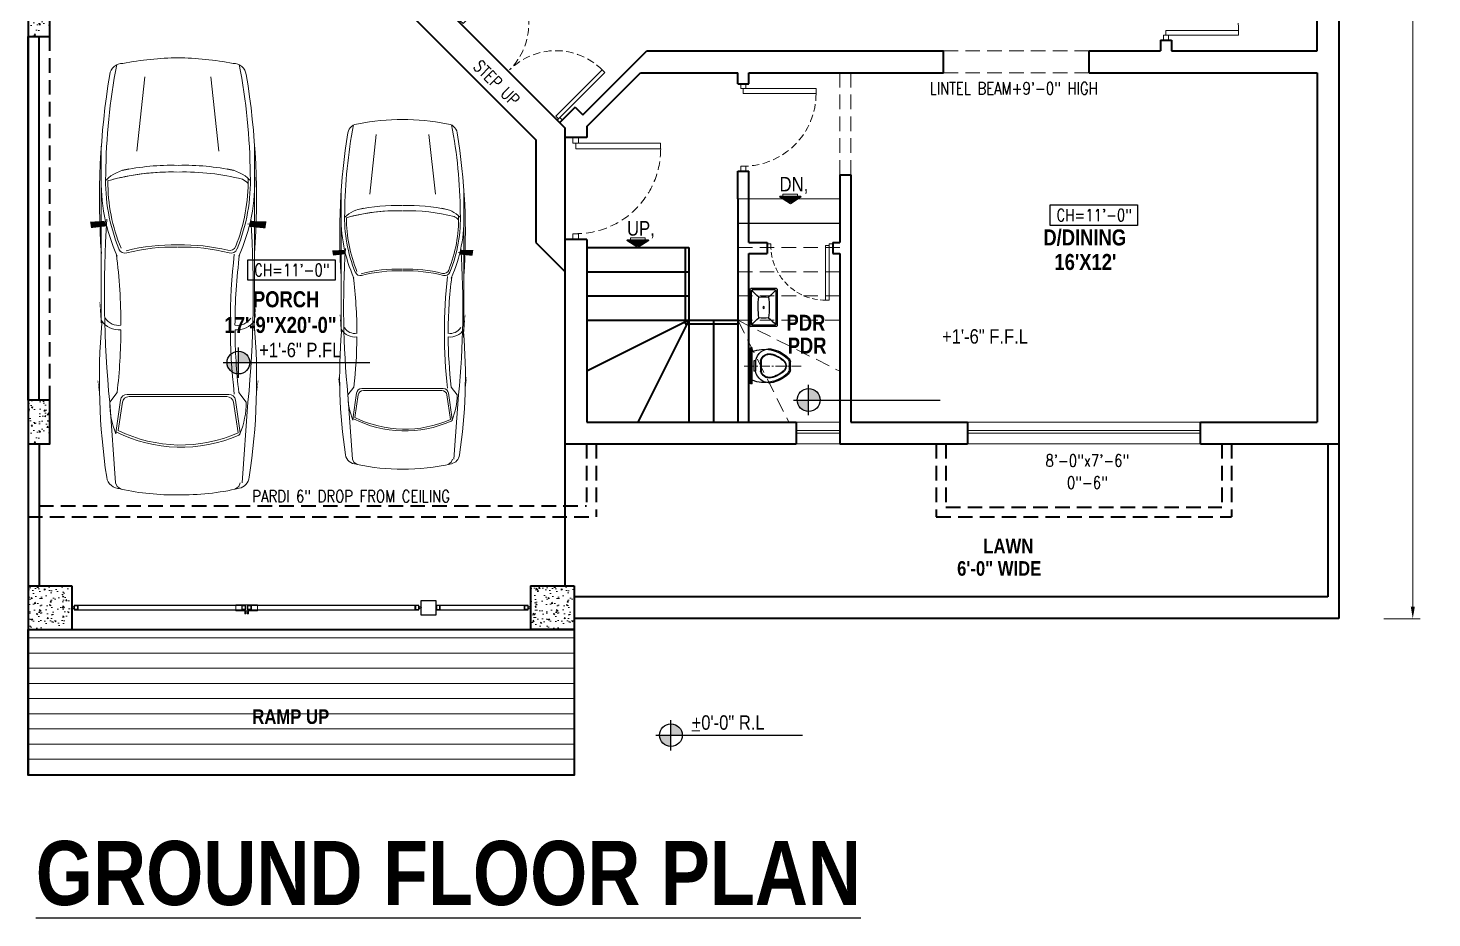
# Model space of a CAD drawing. Header units: inches. Extents: x 8942 to 9521, y 556 to 1312.
# Drawn here: x 8942 to 9521, y 556 to 923 of the extents above; entities that cross this region are included whole.
import ezdxf
from ezdxf.enums import TextEntityAlignment as Align

# ---------------------------------------------------------------- set-up
doc = ezdxf.new("R2010")
doc.units = ezdxf.units.IN
doc.header["$LTSCALE"] = 12
doc.header["$MEASUREMENT"] = 0
doc.header["$PDMODE"] = 35
for name, pattern in [('CENTER', [2, 1.25, -0.25, 0.25, -0.25]), ('DASHED', [0.75, 0.5, -0.25]), ('DASHED2', [0.375, 0.25, -0.125])]:
    doc.linetypes.add(name, pattern=pattern)
for name, color, linetype in [('B_WALL', 115, 'Continuous'), ('Bath - Kit.Fixture', 11, 'Continuous'), ('FIX', 11, 'Continuous'), ('General Text', 20, 'Continuous'), ('METAL_-_FRAME_-_RAILING', 241, 'Continuous'), ('THICK', 7, 'Continuous')]:
    doc.layers.add(name, color=color, linetype=linetype)
for name, color, linetype, lineweight in [('baath & kitchen fix', 11, 'Continuous', 5), ('Bath - Kitchen Fixture', 11, 'Continuous', 15), ('Bath- Kitchen Fixture', 11, 'Continuous', 13), ('CENTER LINE', 4, 'CENTER', 5), ('Column', 240, 'Continuous', 35), ('DOOR', 5, 'Continuous', 9), ('DOOR 1', 33, 'Continuous', 13), ('DOTED', 8, 'DASHED', 5), ('H', 8, 'Continuous', 9), ('HA', 8, 'Continuous', 5), ('Hatch', 8, 'Continuous', 5), ('STAIR', 1, 'Continuous', 18), ('Tex', 20, 'Continuous', 5), ('TEXT', 7, 'Continuous', 13), ('WALL', 6, 'Continuous', 35), ('windows1', 5, 'Continuous', 5), ('wood', 33, 'Continuous', 20)]:
    doc.layers.add(name, color=color, linetype=linetype, lineweight=lineweight)
doc.styles.add('ASAD TEXT', font='techb___.ttf', dxfattribs={"width": 0.65, "height": 7})
doc.styles.add('DIM-1', font='trebuc.ttf')
doc.styles.add('ROMANS', font='romans', dxfattribs={"width": 0.8})
doc.styles.add('TECHNIC', font='technic_.ttf')
doc.dimstyles.new('Proposal', dxfattribs={"dimtxt": 6, "dimasz": 5, "dimexe": 3, "dimexo": 2, "dimgap": 2, "dimtad": 0, "dimdec": 4, "dimdsep": 46, "dimlunit": 4, "dimtxsty": 'DIM-1', "dimcen": 3, "dimdle": 3, "dimclrd": 256, "dimclre": 256, "dimclrt": 256, "dimadec": 0, "dimazin": 0, "dimtfac": 0.75, "dimtdec": 4, "dimtofl": 0, "dimtmove": 2, "dimatfit": 3, "dimfxl": 1, "dimtolj": 1, "dimtzin": 0, "dimlwd": -1, "dimlwe": -1, "dimarcsym": 0})

# ---------------------------------------------------------------- blocks, each defined once
blk = doc.blocks.new('CAR-P')
at = {"layer": 'Column', "lineweight": 20}
for p, q in [((-77.48, 34.37), (-156.98, 34.37)), ((-77.27, 34.17), (-79.33, 34.36)), ((-46.13, 27.25), (-41.75, 30.59)), ((-42.7, 25.74), (-28.01, 27.87)), ((-41.75, 31.35), (-5.5, 28.68)), ((-41.7, 24.87), (-27.87, 26.88)), ((-5.5, 27.92), (-3.84, 27.19)), ((-3.84, 27.19), (-2.53, 25.44)), ((-45.26, 22.77), (-45.26, -23.04)), ((-44.26, 21.9), (-44.26, -22.17)), ((-154.75, 18.32), (-188.3, 14.72)), ((-154.75, -18.59), (-188.3, -14.99)), ((-41.7, -25.14), (-29.01, -26.98)), ((-46.13, -27.52), (-41.75, -30.86)), ((-42.7, -26.01), (-28.01, -28.14)), ((-41.75, -30.86), (-5.5, -28.19)), ((-27.97, -27.13), (-27.87, -27.15)), ((-5.5, -28.19), (-3.84, -27.46)), ((-3.84, -27.46), (-2.53, -25.71)), ((-77.48, -34.63), (-156.98, -34.63)), ((-77.27, -34.43), (-79.33, -34.63))]:
    blk.add_line(p, q, dxfattribs=at)
at = {"layer": 'Column', "lineweight": 20, "const_width": 0.25}
for points in [[(-123.05, 33.27), (-123.05, 39.53), (-120.12, 39.08), (-120.85, 31.93), (-123.42, 32.82), (-120.49, 38.64), (-122.69, 38.19), (-123.05, 37.3), (-122.69, 37.3), (-122.32, 36.4), (-122.32, 36.4), (-122.32, 37.3), (-121.95, 35.51), (-121.95, 31.04)], [(-86.8, 35.06), (-79.84, 34.61)], [(-51.64, 35.95), (-44.31, 35.06)], [(-86.8, -35.33), (-79.84, -34.88)], [(-51.64, -36.22), (-44.31, -35.33)]]:
    blk.add_lwpolyline(points, dxfattribs=at)
at = {"layer": 'Column', "lineweight": 20}
for centre, radius, start, end in [((-141.83, -243.94), 276.32, 90.50549, 100.82726), ((-132.92, -311.04), 346.24, 85.97804, 99.36229), ((-128.91, 19.54), 18.03, 135.11854, 172.34064), ((-141.16, -47.72), 82.15, 65.77071, 92.2222), ((-141.16, -47.72), 80.15, 67.67555, 92.2222), ((-91.2, -474.9), 508.66, 84.42072, 93.71379), ((-83.43, 26.57), 7.14, 351.56002, 57.25959), ((-83.43, 26.57), 9.14, 353.44464, 57.25959), ((-52.08, -263.51), 298.74, 81.49975, 94.83735), ((-77.27, -592.15), 626.31, 89.69504, 90), ((-8.81, 26.01), 6, 12.96069, 81.49975), ((-188.26, 24.67), 6, 99.36229, 180), ((-40.43, 2.79), 104.97, 165.60608, 181.47046), ((-141.16, -47.72), 79.15, 68.32812, 90.95021), ((-133.42, 24.54), 9.7, 135.48047, 153.39352), ((-113.04, 23.04), 3, 346.05233, 68.32812), ((-111.85, 23.64), 3, 345.46706, 67.67555), ((-75.94, 283.13), 257.61, 262.79156, 269.90651), ((-75.94, 283.13), 257.61, 270.35524, 276.64409), ((-42.26, 22.77), 3, 98.25742, 180), ((-41.75, -6.72), 37.3, 67.60042, 90), ((-86.11, 1.17), 63.66, 333.75359, 23.81627), ((-86.11, 1.17), 64.66, 333.10852, 23.81627), ((-27.87, 26.88), 1, 23.81627, 98.25742), ((-116.69, 1.19), 116.7, 359.286, 12.96069), ((-56.02, -2.01), 140.79, 169.076, 179.28896), ((-40.43, 2.79), 107.97, 168.11277, 181.47046), ((-29.61, 2.32), 82.96, 166.05233, 181.60926), ((-29.61, 2.32), 81.96, 165.46706, 181.60926), ((-76.91, 299.27), 275.86, 263.44407, 276.55593), ((-41.26, 21.9), 3, 98.25742, 180), ((-116.69, -1.45), 116.7, 347.99034, 0.714), ((-56.02, 1.74), 140.79, 180.71104, 190.924), ((-40.43, -3.06), 107.97, 178.52954, 191.88723), ((-40.43, -3.06), 104.97, 178.52954, 194.39392), ((-40.43, -3.06), 104.97, 178.52954, 195.89753), ((-29.61, -2.59), 82.96, 178.39074, 194.53294), ((-29.61, -2.59), 81.96, 178.39074, 194.53294), ((-188.26, -24.94), 6, 180, 260.63771), ((-128.91, -19.8), 18.03, 187.65936, 224.88146), ((-111.85, -23.91), 3, 292.32445, 14.53294), ((-42.26, -23.04), 3, 180, 261.74258), ((-41.26, -22.17), 3, 180, 261.74258), ((-141.83, 243.68), 276.32, 259.17274, 269.49451), ((-132.92, 310.77), 346.24, 260.63771, 274.02196), ((-141.16, 47.45), 82.15, 267.7778, 294.22929), ((-141.16, 47.45), 80.15, 267.7778, 292.32445), ((-141.16, 47.45), 79.15, 269.81457, 292.32445), ((-91.2, 475.39), 508.66, 266.28621, 275.57928), ((-75.94, -283.4), 257.61, 90.09349, 97.20844), ((-83.43, -26.83), 7.14, 302.74041, 8.43998), ((-83.43, -26.83), 9.14, 302.74041, 6.55536), ((-75.94, -283.4), 257.61, 83.35591, 89.64476), ((-41.75, 6.45), 37.3, 270, 292.39958), ((-27.87, -27.15), 1, 261.74258, 275.36652), ((-8.81, -26.28), 6, 278.50025, 1.78504), ((-52.08, 263.24), 298.74, 265.16265, 278.50025)]:
    blk.add_arc(centre, radius, start, end, dxfattribs=at)
for points in [[(-122.98, 39.41), (-120.14, 38.98), (-123.33, 32.93), (-120.94, 32.03)], [(-122.98, -39.68), (-120.14, -39.25), (-123.33, -33.2), (-120.94, -32.3)]]:
    blk.add_solid(points, dxfattribs=at)
blk = doc.blocks.new('A$C60765873')
at = {"layer": 'DOOR'}
for p, q in [((5.8, 18.3), (0, 9.1)), ((6.5, 17.8), (1, 9.1)), ((5.8, 18.3), (6.5, 17.8)), ((6.5, 0.4), (6.5, 17.8)), ((6.5, 15.3), (8.2, 15.3)), ((8.2, 15.3), (8.2, 3)), ((5.8, 0), (0, 9.1)), ((6.5, 0.4), (1, 9.1)), ((5.8, 0), (6.5, 0.4)), ((6.9, 3), (6.5, 3)), ((7.3, 3), (6.9, 3)), ((7.7, 3), (7.3, 3)), ((8.2, 3), (7.7, 3))]:
    blk.add_line(p, q, dxfattribs=at)
blk = doc.blocks.new('A$C19C6076D')
at = {"layer": 'DOOR'}
h = blk.add_hatch(dxfattribs=at)
h.set_pattern_fill('ANSI31', color=8, scale=6, angle=135, style=0)
h.set_pattern_definition([(180, (3456.5454, -5602.04896), (-1e-16, -0.75), [])])
h.paths.add_polyline_path([(-1.2, 0), (-7.8, 10.4), (-7.8, -10.4)])
at = {"layer": 'THICK', "color": 20, "linetype": 'Continuous', "lineweight": -3, "ltscale": 2, "xscale": 1.200000000004365, "yscale": 1.200000000004365, "zscale": 1.200000000004365, "rotation": 180}
blk.add_blockref('A$C60765873', (0, 11), dxfattribs=at)
blk = doc.blocks.new('1236ytfrde')
at = {"layer": 'Hatch', "color": 251, "linetype": 'DASHED2', "extrusion": (0, 0, -1)}
blk.add_ellipse((58224.46, 18918.05), major_axis=(-18.63, 18.63), ratio=1, start_param=0.785398, end_param=2.356194, dxfattribs=at)
at = {"layer": 'Hatch', "color": 251, "linetype": 'DASHED2'}
blk.add_ellipse((58277.14, 18918.05), major_axis=(18.63, 18.63), ratio=1, start_param=0.785398, end_param=2.356194, dxfattribs=at)
at = {"layer": 'wood'}
for p, q in [((58224.46, 18944.4), (58222.99, 18944.4)), ((58222.99, 18918.05), (58222.99, 18944.4)), ((58224.46, 18918.05), (58224.46, 18944.4)), ((58277.14, 18944.4), (58278.6, 18944.4)), ((58277.14, 18918.05), (58277.14, 18944.4)), ((58278.6, 18918.05), (58278.6, 18944.4)), ((58222.99, 18918.79), (58221.53, 18918.79)), ((58221.53, 18918.79), (58221.53, 18917.32)), ((58222.99, 18917.32), (58222.99, 18918.79)), ((58278.6, 18918.79), (58280.07, 18918.79)), ((58278.6, 18917.32), (58278.6, 18918.79)), ((58280.07, 18918.79), (58280.07, 18917.32)), ((58221.53, 18917.32), (58222.99, 18917.32)), ((58224.46, 18918.05), (58222.99, 18918.05)), ((58277.14, 18918.05), (58278.6, 18918.05)), ((58280.07, 18917.32), (58278.6, 18917.32))]:
    blk.add_line(p, q, dxfattribs=at)
blk = doc.blocks.new('D3-0')
at = {"layer": 'DOOR', "color": 8, "linetype": 'DASHED2'}
blk.add_arc((-4.08, 1.04), 29.92, 89.8379, 180.0704, dxfattribs=at)
at = {"layer": 'DOOR 1'}
for p, q in [((-4, 1), (-4, 30.95)), ((-4, 30.95), (-2, 30.95)), ((-2, 1), (-2, 30.95)), ((-36, 2), (-34, 2)), ((-36, 0), (-36, 2)), ((-34, 0), (-36, 0)), ((-34, 2), (-34, 0)), ((-4, 1), (-2, 1)), ((-2, 2), (0, 2)), ((-2, 0), (-2, 2)), ((0, 0), (-2, 0)), ((0, 2), (0, 0))]:
    blk.add_line(p, q, dxfattribs=at)
blk = doc.blocks.new('wash basin 1')
at = {"layer": 'FIX'}
for p, q in [((875.26, 558.54), (875.26, 572.74)), ((895.95, 573.14), (875.57, 573.14)), ((876.01, 559.29), (876.01, 571.99)), ((895.2, 572.39), (876.32, 572.39)), ((895.51, 559.29), (895.51, 571.99)), ((896.26, 558.54), (896.26, 572.74)), ((875.57, 558.14), (895.95, 558.14)), ((876.32, 558.89), (895.2, 558.89))]:
    blk.add_line(p, q, dxfattribs=at)
blk.add_circle((885.76, 565.64), 0.5, dxfattribs=at)
for centre, radius, start, end in [((875.68, 572.73), 0.425, 105.41539, 181.69068), ((876.43, 571.98), 0.425, 105.41539, 181.69068), ((857.2, 549.58), 29.56, 39.50992, 50.16902), ((897.56, 565.64), 17.76, 171.09438, 188.90562), ((885.54, 516.23), 52.45, 83.46122, 96.05376), ((914.32, 549.58), 29.56, 129.83098, 140.60052), ((874.07, 565.63), 17.65, 351.06623, 8.83095), ((895.08, 571.98), 0.425, 358.30932, 74.58461), ((895.83, 572.73), 0.425, 358.30932, 74.58461), ((857.2, 581.7), 29.56, 309.83098, 320.49008), ((885.76, 619.26), 56.66, 264.17556, 275.82444), ((914.32, 581.7), 29.56, 219.50992, 230.16902), ((875.68, 558.55), 0.425, 178.30932, 254.58461), ((876.43, 559.3), 0.425, 178.30932, 254.58461), ((895.08, 559.3), 0.425, 285.41539, 1.69068), ((895.83, 558.55), 0.425, 285.41539, 1.69068)]:
    blk.add_arc(centre, radius, start, end, dxfattribs=at)
blk = doc.blocks.new('33323')
at = {"layer": 'Bath - Kit.Fixture', "ltscale": 50}
for p, q in [((56966.1, -4697.46), (56966.1, -4713.96)), ((56966.85, -4697.46), (56966.1, -4697.46)), ((56966.35, -4697.46), (56966.35, -4713.96)), ((56966.85, -4697.46), (56966.85, -4713.96)), ((56968.42, -4703.37), (56967.67, -4703.37)), ((56967.67, -4708.11), (56967.67, -4703.37)), ((56968.42, -4708.11), (56968.42, -4703.37)), ((56970.67, -4708.19), (56970.67, -4703.28)), ((56970.92, -4708.15), (56970.92, -4703.31)), ((56968.42, -4708.11), (56967.67, -4708.11)), ((56983.45, -4709.32), (56983.22, -4709.58)), ((56983.91, -4703.98), (56983.92, -4707.47)), ((56984.41, -4703.89), (56984.42, -4707.55)), ((56966.85, -4713.96), (56966.1, -4713.96))]:
    blk.add_line(p, q, dxfattribs=at)
for centre, radius, start, end in [((56972.43, -4713.37), 15.27, 46.39383, 111.45197), ((56974.79, -4704.39), 6.45, 84.52873, 170.88501), ((56974.83, -4704.49), 4.34, 81.7195, 163.69936), ((56974.83, -4704.49), 4.09, 81.86048, 163.20469), ((56972.97, -4712.61), 14.84, 45.69766, 80.57139), ((56972.43, -4713.37), 13.27, 46.86737, 77.02135), ((56972.43, -4713.37), 13.52, 46.79234, 77.06567), ((56978.95, -4705.73), 3.26, 321.34536, 38.65464), ((56978.95, -4705.73), 3.51, 321.34536, 38.95149), ((56979.04, -4705.68), 5.16, 19.2895, 40.62317), ((56979.04, -4705.68), 5.66, 18.41375, 40.7147), ((56972.41, -4698.1), 15.27, 248.61986, 313.73979), ((56974.8, -4707.06), 6.46, 189.32888, 275.5692), ((56974.83, -4706.97), 4.34, 196.30064, 278.2805), ((56974.83, -4706.97), 4.09, 196.79531, 278.13952), ((56972.43, -4698.09), 13.27, 282.97865, 313.13263), ((56972.95, -4698.86), 14.85, 279.60125, 313.77002), ((56972.43, -4698.09), 13.52, 282.93433, 313.20486), ((56979.04, -4705.77), 5.16, 319.51045, 340.84411), ((56979.04, -4705.77), 5.66, 321.17773, 341.71987)]:
    blk.add_arc(centre, radius, start, end, dxfattribs=at)
at = {"layer": 'CENTER LINE', "ltscale": 0.3}
blk.add_line((56963.17, -4705.68), (56989.62, -4705.68), dxfattribs=at)
blk = doc.blocks.new('A$C1B152E25')
at = {"layer": 'H', "lineweight": -3}
h = blk.add_hatch(color=256, dxfattribs=at)
edge = h.paths.add_edge_path()
edge.add_arc((4.8, 4.8), 1.8, 0, 90)
edge.add_line((4.8, 6.6), (4.8, 4.8))
edge.add_line((4.8, 4.8), (6.6, 4.8))
edge = h.paths.add_edge_path()
edge.add_arc((4.8, 4.8), 1.8, 180, 270)
edge.add_line((4.8, 3), (4.8, 4.8))
edge.add_line((4.8, 4.8), (3, 4.8))
for p, q in [((4.8, 2.4), (4.8, 7.2)), ((2.4, 4.8), (25.59, 4.8))]:
    blk.add_line(p, q, dxfattribs=at)
blk.add_circle((4.8, 4.8), 1.8, dxfattribs=at)
blk = doc.blocks.new('*D30')
at = {"layer": 'DEFPOINTS', "color": 0, "transparency": 16777216}
for p in [(9482.18, 1279.51), (9482.18, 679.51), (9512.63, 679.51)]:
    blk.add_point(p, dxfattribs=at)
at = {"layer": 'Hatch', "color": 0, "transparency": 16777216}
for p, q in [((9500.63, 1279.51), (9515.63, 1279.51)), ((9512.63, 1274.51), (9512.63, 990.7)), ((9512.63, 684.51), (9512.63, 968.33)), ((9500.63, 679.51), (9515.63, 679.51))]:
    blk.add_line(p, q, dxfattribs=at)
for points in [[(9511.8, 1274.51), (9513.47, 1274.51), (9512.63, 1279.51)], [(9511.8, 684.51), (9513.47, 684.51), (9512.63, 679.51)]]:
    blk.add_solid(points, dxfattribs=at)
at = {"layer": 'Hatch', "color": 0, "transparency": 16777216, "insert": (9512.63, 979.51), "char_height": 12, "attachment_point": 5, "rotation": 90, "style": 'DIM-1'}
blk.add_mtext("\\A1;50'", dxfattribs=at)

msp = doc.modelspace()

# ---------------------------------------------------------------- hatches: boundary and pattern name
at = {"layer": 'baath & kitchen fix'}
h = msp.add_hatch(dxfattribs=at)
h.set_pattern_fill('ANSI31', color=256, scale=50, angle=135, style=0)
h.set_pattern_definition([(180, (-43992.239, 45534.0527), (-1e-15, -6.25), [])])
h.paths.add_polyline_path([(9167.1827, 675.01318), (8942.1827, 675.01318), (8942.1827, 615.01318), (9167.1827, 615.01318)])
at = {"layer": 'HA', "linetype": 'Continuous'}
h = msp.add_hatch(dxfattribs=at)
h.set_pattern_fill('AR-CONC', color=256, scale=0.9, style=0)
h.set_pattern_definition([(50, (8951.1836, 919.513), (6.4553, -0.5648), [0.675, -7.425]), (355, (8951.1836, 919.513), (-1.2488, 6.7697), [0.54, -5.94]), (100.45, (8951.7215, 919.466), (5.2066, 6.205), [0.5737, -6.3103]), (46.184, (8951.1836, 921.313), (9.605, -1.4897), [1.0125, -11.1375]), (96.636, (8951.984, 921.189), (8.412, 8.767), [0.8605, -9.4654]), (351.184, (8951.184, 921.313), (8.412, 8.767), [0.81, -8.91]), (21, (8952.0836, 920.863), (5.3722, -3.6236), [0.675, -7.425]), (326, (8952.0836, 920.863), (2.1898, 6.5264), [0.54, -5.94]), (71.45, (8952.531, 920.561), (7.562, 2.9028), [0.5737, -6.3103]), (37.5, (8951.1836, 919.5132), (0.10944, 2.99604), [0, -5.868, 0, -6.03, 0, -5.9625]), (7.5, (8951.1836, 919.5132), (2.36763, 3.5497), [0, -3.438, 0, -5.733, 0, -2.2725]), (327.5, (8949.1766, 919.5132), (4.8044, -0.203), [0, -2.25, 0, -7.02, 0, -9.315]), (317.5, (8948.2766, 919.513), (5.2487, 0.9009), [0, -2.925, 0, -4.662, 0, -6.615])])
h.paths.add_polyline_path([(8942.1827, 919.51318), (8951.1827, 919.51318), (8951.1827, 937.51318), (8942.1827, 937.51318)])
h = msp.add_hatch(dxfattribs=at)
h.set_pattern_fill('AR-CONC', color=256, scale=0.9, style=0)
h.set_pattern_definition([(50, (8951.1836, 751.513), (6.4553, -0.5648), [0.675, -7.425]), (355, (8951.1836, 751.513), (-1.2488, 6.7697), [0.54, -5.94]), (100.45, (8951.7215, 751.466), (5.2066, 6.205), [0.5737, -6.3103]), (46.184, (8951.1836, 753.313), (9.605, -1.4897), [1.0125, -11.1375]), (96.636, (8951.984, 753.189), (8.412, 8.767), [0.8605, -9.4654]), (351.184, (8951.184, 753.313), (8.412, 8.767), [0.81, -8.91]), (21, (8952.0836, 752.863), (5.3722, -3.6236), [0.675, -7.425]), (326, (8952.0836, 752.863), (2.1898, 6.5264), [0.54, -5.94]), (71.45, (8952.531, 752.561), (7.562, 2.9028), [0.5737, -6.3103]), (37.5, (8951.1836, 751.5132), (0.10944, 2.99604), [0, -5.868, 0, -6.03, 0, -5.9625]), (7.5, (8951.1836, 751.5132), (2.36763, 3.5497), [0, -3.438, 0, -5.733, 0, -2.2725]), (327.5, (8949.1766, 751.5132), (4.8044, -0.203), [0, -2.25, 0, -7.02, 0, -9.315]), (317.5, (8948.2766, 751.513), (5.2487, 0.9009), [0, -2.925, 0, -4.662, 0, -6.615])])
h.paths.add_polyline_path([(8951.1827, 769.51318), (8942.1827, 769.51318), (8942.1827, 751.51318), (8951.1827, 751.51318)])
h = msp.add_hatch(dxfattribs=at)
h.set_pattern_fill('AR-CONC', color=256, scale=0.9, style=0)
h.set_pattern_definition([(130, (8975.1836, 675.013), (-6.45534, -0.5648), [0.675, -7.425]), (185, (8975.1836, 675.013), (1.2488, 6.7697), [0.54, -5.94]), (79.549, (8974.6456, 674.966), (-5.2066, 6.205), [0.5737, -6.3103]), (133.816, (8975.1836, 676.813), (-9.6052, -1.4897), [1.0125, -11.1375]), (83.364, (8974.383, 676.689), (-8.412, 8.767), [0.8605, -9.4654]), (188.816, (8975.184, 676.813), (-8.412, 8.767), [0.81, -8.91]), (159, (8974.2836, 676.363), (-5.3722, -3.6236), [0.675, -7.425]), (214, (8974.2836, 676.363), (-2.1898, 6.5264), [0.54, -5.94]), (108.549, (8973.836, 676.061), (-7.562, 2.9028), [0.5737, -6.3103]), (142.5, (8975.1836, 675.0132), (-0.10944, 2.99604), [0, -5.868, 0, -6.03, 0, -5.9625]), (172.5, (8975.1836, 675.0132), (-2.36763, 3.5497), [0, -3.438, 0, -5.733, 0, -2.2725]), (212.5, (8977.1906, 675.0132), (-4.8044, -0.203), [0, -2.25, 0, -7.02, 0, -9.315]), (222.5, (8978.0906, 675.013), (-5.24868, 0.90094), [0, -2.925, 0, -4.662, 0, -6.615])])
h.paths.add_polyline_path([(8960.1827, 683.95745, -0.055898659), (8960.1827, 684.0689), (8960.1827, 693.01318), (8942.1827, 693.01318), (8942.1827, 675.01318), (8960.1827, 675.01318)])
h = msp.add_hatch(dxfattribs=at)
h.set_pattern_fill('AR-CONC', color=256, scale=0.9, style=0)
h.set_pattern_definition([(130, (9188.1773, 675.013), (-6.45534, -0.5648), [0.675, -7.425]), (185, (9188.1773, 675.013), (1.2488, 6.7697), [0.54, -5.94]), (79.549, (9187.6394, 674.966), (-5.2066, 6.205), [0.5737, -6.3103]), (133.816, (9188.177, 676.813), (-9.6052, -1.4897), [1.0125, -11.1375]), (83.364, (9187.377, 676.689), (-8.412, 8.767), [0.8605, -9.4654]), (188.816, (9188.177, 676.813), (-8.412, 8.767), [0.81, -8.91]), (159, (9187.2773, 676.363), (-5.37216, -3.6236), [0.675, -7.425]), (214, (9187.2773, 676.363), (-2.1898, 6.5264), [0.54, -5.94]), (108.549, (9186.8297, 676.061), (-7.562, 2.9028), [0.5737, -6.3103]), (142.5, (9188.1773, 675.0132), (-0.10944, 2.99604), [0, -5.868, 0, -6.03, 0, -5.9625]), (172.5, (9188.1773, 675.0132), (-2.36763, 3.5497), [0, -3.438, 0, -5.733, 0, -2.2725]), (212.5, (9190.1843, 675.0132), (-4.8044, -0.203), [0, -2.25, 0, -7.02, 0, -9.315]), (222.5, (9191.0843, 675.013), (-5.24868, 0.90094), [0, -2.925, 0, -4.662, 0, -6.615])])
h.paths.add_polyline_path([(9167.1827, 693.01318), (9149.1827, 693.01318), (9149.1827, 675.01318), (9167.1827, 675.01318)])

# ---------------------------------------------------------------- linework, layer by layer
at = {"layer": 'B_WALL'}
msp.add_line((9149.1827, 675.01318), (8960.1827, 675.01318), dxfattribs=at)
at = {"layer": 'Column'}
for p, q in [((8942.1827, 693.01318), (8960.1827, 693.01318)), ((8942.1827, 693.01318), (8942.1827, 675.01318)), ((8960.1827, 693.01318), (8960.1827, 675.01318)), ((9149.1827, 693.01318), (9149.1827, 675.01318)), ((9149.1827, 693.01318), (9167.1827, 693.01318)), ((9167.1827, 693.01318), (9167.1827, 675.01318)), ((8942.1827, 675.01318), (8960.1827, 675.01318)), ((9167.1827, 675.01318), (9149.1827, 675.01318))]:
    msp.add_line(p, q, dxfattribs=at)
for points in [[(8942.1827, 919.51318), (8951.1827, 919.51318), (8951.1827, 937.51318), (8942.1827, 937.51318)], [(8951.1827, 769.51318), (8942.1827, 769.51318), (8942.1827, 751.51318), (8951.1827, 751.51318)]]:
    msp.add_lwpolyline(points, close=True, dxfattribs=at)
at = {"layer": 'DOTED'}
for p, q in [((8942.1827, 769.51318), (8942.1827, 919.51318)), ((9379.33298, 913.51318), (9319.33298, 913.51318)), ((9276.58298, 862.51318), (9276.58298, 904.51318)), ((9281.08298, 862.51318), (9281.08298, 904.51318)), ((9379.33298, 904.51318), (9319.33298, 904.51318)), ((9234.58298, 832.51318), (9276.58298, 832.51318)), ((9234.58298, 822.51318), (9276.58298, 822.51318)), ((9234.58298, 812.51318), (9276.58298, 812.51318)), ((9234.58298, 802.51318), (9276.58298, 802.51318)), ((9234.58298, 802.51318), (9276.58298, 781.51318)), ((9234.58298, 802.51318), (9255.58298, 760.51318)), ((8942.1827, 721.51318), (8942.1827, 751.51318)), ((8946.6827, 726.01318), (8946.6827, 751.51318))]:
    msp.add_line(p, q, dxfattribs=at)
at = {"layer": 'DOTED', "linetype": 'Continuous'}
for p, q in [((9234.58298, 852.51318), (9276.58298, 852.51318)), ((9234.58298, 842.51318), (9276.58298, 842.51318)), ((9234.58298, 842.46179), (9276.58298, 842.46179))]:
    msp.add_line(p, q, dxfattribs=at)
at = {"layer": 'General Text', "lineweight": -3}
for points in [[(9363.24371, 850.05267), (9399.24371, 850.05267), (9399.24371, 841.60241), (9363.24371, 841.60241)], [(9032.7, 827.4237), (9068.7, 827.4237), (9068.7, 818.97344), (9032.7, 818.97344)]]:
    msp.add_lwpolyline(points, close=True, dxfattribs=at)
at = {"layer": 'Hatch'}
for p, q in [((9027.71353, 682.72512), (9027.71353, 685.22512)), ((9036.65815, 685.22512), (9027.71353, 685.22512)), ((9036.65815, 682.72512), (9027.71353, 682.72512)), ((9031.43584, 682.72512), (9031.43584, 681.47512)), ((9031.93584, 682.72512), (9031.93584, 681.47512)), ((9032.43584, 682.72512), (9032.43584, 681.47512)), ((9032.93584, 682.72512), (9032.93584, 681.47512)), ((9036.65815, 682.72512), (9036.65815, 685.22512)), ((9031.93584, 682.22512), (9031.43584, 682.22512)), ((9031.93584, 682.05929), (9031.43584, 682.05929)), ((9031.93584, 681.91485), (9031.43584, 681.91485)), ((9031.93584, 681.79443), (9031.43584, 681.79443)), ((9031.93584, 681.70544), (9031.43584, 681.70544)), ((9031.93584, 681.64214), (9031.43584, 681.64214)), ((9031.93584, 681.59882), (9031.43584, 681.59882)), ((9031.93584, 681.56078), (9031.43584, 681.56078)), ((9031.93584, 681.52802), (9031.43584, 681.52802)), ((9031.93584, 681.49525), (9031.43584, 681.49525)), ((9031.43584, 681.47512), (9031.93584, 681.47512)), ((9032.43584, 682.22512), (9032.93584, 682.22512)), ((9032.43584, 682.05929), (9032.93584, 682.05929)), ((9032.43584, 681.91485), (9032.93584, 681.91485)), ((9032.43584, 681.79443), (9032.93584, 681.79443)), ((9032.43584, 681.70544), (9032.93584, 681.70544)), ((9032.43584, 681.64214), (9032.93584, 681.64214)), ((9032.43584, 681.59882), (9032.93584, 681.59882)), ((9032.43584, 681.56078), (9032.93584, 681.56078)), ((9032.43584, 681.52802), (9032.93584, 681.52802)), ((9032.43584, 681.49525), (9032.93584, 681.49525)), ((9032.93584, 681.47512), (9032.43584, 681.47512))]:
    msp.add_line(p, q, dxfattribs=at)
at = {"layer": 'METAL_-_FRAME_-_RAILING'}
for p, q in [((9031.76387, 684.94217), (8961.17958, 684.94217)), ((8961.17958, 684.94217), (8961.17958, 683.19217)), ((8961.17958, 683.19217), (9031.76387, 683.19217)), ((8961.24208, 684.87967), (8962.61708, 684.87967)), ((8961.24208, 683.25467), (8961.24208, 684.87967)), ((8962.61708, 683.25467), (8961.24208, 683.25467)), ((8962.61708, 684.87967), (8962.61708, 683.25467)), ((8962.67958, 683.19217), (8962.67958, 684.94217)), ((9030.26387, 684.94217), (9030.26387, 683.19217)), ((9030.32637, 684.87967), (9031.70137, 684.87967)), ((9030.32637, 683.25467), (9030.32637, 684.87967)), ((9031.70137, 683.25467), (9030.32637, 683.25467)), ((9031.70137, 684.87967), (9031.70137, 683.25467)), ((9031.76387, 683.19217), (9031.76387, 684.94217)), ((9032.60781, 684.94217), (9032.60781, 683.19217)), ((9103.17958, 684.94217), (9032.60781, 684.94217)), ((9032.60781, 683.19217), (9103.17958, 683.19217)), ((9032.67031, 683.25467), (9032.67031, 684.87967)), ((9032.67031, 684.87967), (9034.04531, 684.87967)), ((9034.04531, 683.25467), (9032.67031, 683.25467)), ((9034.04531, 684.87967), (9034.04531, 683.25467)), ((9034.10781, 683.19217), (9034.10781, 684.94217)), ((9101.67958, 683.19217), (9101.67958, 684.94217)), ((9101.74208, 684.87967), (9101.74208, 683.25467)), ((9103.11708, 684.87967), (9101.74208, 684.87967)), ((9101.74208, 683.25467), (9103.11708, 683.25467)), ((9103.11708, 683.25467), (9103.11708, 684.87967)), ((9103.17958, 683.19217), (9103.17958, 684.94217)), ((9104.17958, 681.01318), (9104.17958, 687.01318)), ((9104.17958, 687.01318), (9110.17958, 687.01318)), ((9110.17958, 687.01318), (9110.17958, 681.01318)), ((9110.31791, 683.19217), (9110.31791, 684.94217)), ((9148.1827, 684.94217), (9110.31791, 684.94217)), ((9110.31791, 683.19217), (9148.1827, 683.19217)), ((9110.38041, 684.87967), (9110.38041, 683.25467)), ((9111.75541, 684.87967), (9110.38041, 684.87967)), ((9110.38041, 683.25467), (9111.75541, 683.25467)), ((9111.75541, 683.25467), (9111.75541, 684.87967)), ((9111.81791, 684.94217), (9111.81791, 683.19217)), ((9146.6827, 684.94217), (9146.6827, 683.19217)), ((9146.7452, 683.25467), (9146.7452, 684.87967)), ((9146.7452, 684.87967), (9148.1202, 684.87967)), ((9148.1202, 683.25467), (9146.7452, 683.25467)), ((9148.1202, 684.87967), (9148.1202, 683.25467)), ((9148.1827, 683.19217), (9148.1827, 684.94217)), ((9110.17958, 681.01318), (9104.17958, 681.01318))]:
    msp.add_line(p, q, dxfattribs=at)
for centre, radius in [((8960.67958, 684.01318), 0.5), ((8960.67958, 684.01318), 0.4375), ((9103.67958, 684.01318), 0.5), ((9103.67958, 684.01318), 0.4375), ((9148.6827, 684.01318), 0.5), ((9148.6827, 684.01318), 0.4375)]:
    msp.add_circle(centre, radius, dxfattribs=at)
at = {"layer": 'TEXT'}
msp.add_line((9215.56971, 633.25944), (9218.94096, 633.25944), dxfattribs=at)
at = {"layer": 'WALL'}
for p, q in [((8942.1827, 1279.51318), (8942.1827, 679.51318)), ((9482.1827, 1279.51318), (9482.1827, 679.51318)), ((9473.1827, 913.51318), (9473.1827, 985.51318)), ((9099.69337, 928.51318), (9151.33298, 876.87357)), ((9116.66393, 928.51318), (9163.33298, 881.84413)), ((8942.1827, 769.51318), (8942.1827, 919.51318)), ((8946.6827, 769.51318), (8946.6827, 919.51318)), ((9408.6827, 918.01318), (9413.1827, 918.01318)), ((9408.6827, 918.01318), (9408.6827, 913.51318)), ((9413.1827, 918.01318), (9413.1827, 913.51318)), ((9170.7576, 887.14743), (9197.12335, 913.51318)), ((9197.12335, 913.51318), (9319.33298, 913.51318)), ((9271.33298, 913.51318), (9319.33298, 913.51318)), ((9319.33298, 904.51318), (9319.33298, 913.51318)), ((9379.33298, 913.51318), (9408.6827, 913.51318)), ((9379.33298, 904.51318), (9379.33298, 913.51318)), ((9413.1827, 913.51318), (9473.1827, 913.51318)), ((9172.33298, 882.35885), (9194.48731, 904.51318)), ((9194.48731, 904.51318), (9234.58298, 904.51318)), ((9234.58298, 900.01318), (9234.58298, 904.51318)), ((9239.08298, 904.51318), (9319.33298, 904.51318)), ((9239.08298, 900.01318), (9239.08298, 904.51318)), ((9379.33298, 904.51318), (9473.1827, 904.51318)), ((9453.6827, 904.51318), (9473.1827, 904.51318)), ((9473.1827, 904.51318), (9473.1827, 760.51318)), ((9234.58298, 900.01318), (9239.08298, 900.01318)), ((9167.57562, 890.32941), (9161.21166, 883.96545)), ((9167.57562, 890.32941), (9170.7576, 887.14743)), ((9163.33298, 881.84413), (9163.33298, 751.51318)), ((9172.33298, 882.35885), (9172.33298, 877.86621)), ((9151.33298, 876.87357), (9151.33298, 834.61621)), ((9172.33298, 877.86621), (9163.33298, 877.86621)), ((9234.58298, 864.01318), (9239.08298, 864.01318)), ((9234.58298, 852.51318), (9234.58298, 864.01318)), ((9239.08298, 834.51318), (9239.08298, 864.01318)), ((9276.58298, 862.51318), (9276.58298, 834.51318)), ((9276.58298, 862.51318), (9281.08298, 862.51318)), ((9281.08298, 862.51318), (9281.08298, 760.51318)), ((9234.58298, 852.51318), (9234.58298, 760.51318)), ((9239.08298, 840.51318), (9239.08298, 840.51318)), ((9151.33298, 834.61621), (9163.33298, 822.61621)), ((9172.33298, 835.86621), (9163.33298, 835.86621)), ((9172.33298, 835.86621), (9172.33298, 760.51318)), ((9239.08298, 834.51318), (9246.72032, 834.51318)), ((9246.72032, 834.51318), (9246.72032, 830.01318)), ((9273.70277, 834.51318), (9273.70277, 830.01318)), ((9273.70277, 834.51318), (9276.58298, 834.51318)), ((9172.33298, 832.51318), (9214.33298, 832.51318)), ((9212.83298, 832.51318), (9212.83298, 801.01318)), ((9214.33298, 832.51318), (9214.33298, 760.51318)), ((9239.08298, 830.01318), (9246.72032, 830.01318)), ((9239.08298, 760.51318), (9239.08298, 830.01318)), ((9273.70277, 830.01318), (9276.58298, 830.01318)), ((9276.58298, 830.01318), (9276.58298, 760.51318)), ((9172.33298, 822.51318), (9214.33298, 822.51318)), ((9172.33298, 812.51318), (9214.33298, 812.51318)), ((9172.33298, 802.51318), (9214.33298, 802.51318)), ((9214.33298, 802.51318), (9172.33298, 781.51318)), ((9214.33298, 802.51318), (9193.33298, 760.51318)), ((9212.83298, 801.01318), (9234.58298, 801.01318)), ((9214.33298, 802.51318), (9234.58298, 802.51318)), ((9224.58298, 802.51318), (9224.58298, 760.51318)), ((9172.33298, 760.51318), (9258.58298, 760.51318)), ((9258.58298, 760.51318), (9258.58298, 751.51318)), ((9276.58298, 760.51318), (9276.58298, 751.51318)), ((9281.08298, 760.51318), (9329.12953, 760.51318)), ((9329.12953, 760.51318), (9329.12953, 751.51318)), ((9425.13615, 760.51318), (9473.1827, 760.51318)), ((9425.13615, 760.51318), (9425.13615, 760.51318)), ((9425.13615, 751.51318), (9425.13615, 760.51318)), ((8946.6827, 751.51318), (8946.6827, 693.01318)), ((9163.33298, 751.51318), (9258.58298, 751.51318)), ((9163.33298, 751.51318), (9163.33298, 693.01318)), ((9276.58298, 751.51318), (9329.12953, 751.51318)), ((9425.13615, 751.51318), (9482.1827, 751.51318)), ((9477.6827, 751.51318), (9477.6827, 688.51318)), ((9477.6827, 688.51318), (9167.1827, 688.51318)), ((9482.1827, 679.51318), (9167.1827, 679.51318)), ((8942.1827, 675.01318), (8942.1827, 615.01318)), ((9167.1827, 675.01318), (9167.1827, 615.01318))]:
    msp.add_line(p, q, dxfattribs=at)
at = {"layer": 'WALL', "linetype": 'DASHED'}
for p, q in [((8951.1827, 769.51318), (8951.1827, 919.51318)), ((9172.1827, 751.51318), (9172.1827, 726.01318)), ((9176.1827, 751.51318), (9176.1827, 721.51318)), ((9316.27981, 751.51318), (9316.27981, 721.51318)), ((9320.27981, 751.51318), (9320.27981, 725.51318)), ((9433.98587, 751.51318), (9433.98587, 725.51318)), ((9437.98587, 751.51318), (9437.98587, 721.51318)), ((8946.6827, 726.01318), (9172.1827, 726.01318)), ((9320.27981, 725.51318), (9433.98587, 725.51318)), ((8942.1827, 721.51318), (9176.1827, 721.51318)), ((9316.27981, 721.51318), (9437.98587, 721.51318))]:
    msp.add_line(p, q, dxfattribs=at)
at = {"layer": 'WALL'}
msp.add_lwpolyline([(8942.1827, 675.01318), (9167.1827, 675.01318), (9167.1827, 615.01318), (8942.1827, 615.01318)], close=True, dxfattribs=at)
at = {"layer": 'windows1'}
for p, q in [((9276.58298, 760.5242), (9258.58298, 760.5242)), ((9425.13615, 760.51318), (9329.12953, 760.51318)), ((9276.58298, 757.01318), (9258.58298, 757.01318)), ((9276.58298, 756.01318), (9258.58298, 756.01318)), ((9425.13615, 757.01318), (9329.12953, 757.01318)), ((9425.13615, 756.01318), (9329.12953, 756.01318)), ((9276.58298, 751.5242), (9258.58298, 751.5242)), ((9425.13615, 751.51318), (9329.12953, 751.51318))]:
    msp.add_line(p, q, dxfattribs=at)

# ---------------------------------------------------------------- block references
at = {"rotation": 270}
for p, xscale, yscale, zscale in [((9004.06178, 730.527), 0.9155041329286178, 0.9155041329286178, 0.9155041329286178), ((9096.54338, 741.19099), 0.7324033063428943, 0.7324033063428943, 0.7324033063428943)]:
    msp.add_blockref('CAR-P', p, dxfattribs=dict(at, xscale=xscale, yscale=yscale, zscale=zscale))
at = {"layer": 'Bath - Kitchen Fixture', "ltscale": 0.4, "xscale": -0.9, "yscale": 0.9, "zscale": 0.9, "rotation": 180}
msp.add_blockref('33323', (-42029.67328, -3451.45644), dxfattribs=at)
at = {"layer": 'Bath- Kitchen Fixture', "lineweight": -3, "ltscale": 40, "xscale": -0.7439568277610156, "yscale": 0.7439568277610156, "zscale": 0.7439568277610156, "rotation": 90}
msp.add_blockref('wash basin 1', (9666.03387, 1466.76009), dxfattribs=at)
at = {"layer": 'DOOR', "xscale": -1.025000000001226, "yscale": 1.025000000015778, "zscale": 1.025000000008139, "rotation": 315}
msp.add_blockref('1236ytfrde', (37648.28933, -55025.0752), dxfattribs=at)
at = {"layer": 'DOOR 1', "rotation": 270}
msp.add_blockref('D3-0', (9409.9327, 918.01318), dxfattribs=at)
at = {"layer": 'DOOR 1', "xscale": -1, "rotation": 270}
msp.add_blockref('D3-0', (9235.83298, 900.01318), dxfattribs=at)
at = {"layer": 'DOOR 1'}
for p, xscale, yscale, zscale, rotation in [((9166.66631, 877.86621), -1.166666666666667, 1.166666666666667, 1.166666666676368, 270), ((9273.70277, 834.01318), -0.75, 0.75, 0.75, 180)]:
    msp.add_blockref('D3-0', p, dxfattribs=dict(at, xscale=xscale, yscale=yscale, zscale=zscale, rotation=rotation))
at = {"layer": 'STAIR', "xscale": 0.4103074324666522, "yscale": 0.4103074324666522, "zscale": 0.4103074324666522, "rotation": 270}
for p in [(9256.17503, 850.49288), (9193.33298, 832.51318)]:
    msp.add_blockref('A$C19C6076D', p, dxfattribs=at)
at = {"layer": 'TEXT', "xscale": 2.60540784624128, "yscale": 2.60540784624128, "zscale": 2.60540784624128}
for p in [(9016.34688, 772.54766), (9251.24456, 757.1272), (9194.49938, 618.97867)]:
    msp.add_blockref('A$C1B152E25', p, dxfattribs=at)

# ---------------------------------------------------------------- texts
at = {"layer": 'General Text', "style": 'ASAD TEXT'}
for s, height, p in [('D/DINING', 6.6125, (9360.43942, 833.34914)), ("16'X12'", 6.6125, (9364.99729, 823.2398)), ('PORCH', 6.6125, (9034.82072, 807.85676)), ('17\'-9"X20\'-0"', 6.6125, (9023.11726, 797.27928)), ('PDR', 6.6125, (9254.6182, 798.16448)), ('PDR', 6.6125, (9255.10468, 788.7643)), ('LAWN', 6, (9335.68687, 706.45601)), ('6\'-0" WIDE', 6, (9324.91095, 697.21704)), ('RAMP UP', 6, (9034.55278, 636.13149)), ('%%UGROUND FLOOR PLAN', 26.45, (8945.35646, 561.44459))]:
    msp.add_text(s, height=height, dxfattribs=at).set_placement(p)
at = {"layer": 'Tex', "style": 'TECHNIC'}
for s, p in [('DN,', (9251.75673, 855.61994)), ('UP,', (9188.91468, 837.39024))]:
    msp.add_text(s, height=6, dxfattribs=at).set_placement(p)
at = {"layer": 'TEXT', "lineweight": -3, "ltscale": 20, "style": 'ROMANS', "width": 0.8}
msp.add_text('STEP UP', height=5, rotation=315, dxfattribs=at).set_placement((9135.1886, 900.29043), align=Align.MIDDLE_CENTER)
for s, p in [('LINTEL BEAM+9\'-0" HIGH', (9348.2324, 898.10598)), ('CH=11\'-0"', (9381.36798, 845.84809)), ('CH=11\'-0"', (9050.82427, 823.21912)), ('8\'-0"x7\'-6"', (9378.55001, 744.67212)), ('0"-6"', (9378.55001, 735.57646)), ('PARDI 6" DROP FROM CEILING', (9075.26858, 729.96438))]:
    msp.add_text(s, height=5, dxfattribs=at).set_placement(p, align=Align.MIDDLE_CENTER)
at = {"layer": 'TEXT', "char_height": 5.95125, "width": 49.7538537, "attachment_point": 1, "style": 'TECHNIC'}
for s, insert in [('\\A1;+1\'-6" F.F.L', (9318.69415, 798.82991)), ('\\A1;+1\'-6" P.FL', (9037.38466, 793.23851)), ('\\A1;+0\'-0" R.L', (9215.53715, 639.66952))]:
    msp.add_mtext(s, dxfattribs=dict(at, insert=insert))

# ---------------------------------------------------------------- dimensions: what is measured, and where the dimension line sits
at = {"layer": 'Hatch', "color": 255}
dim = msp.add_linear_dim(base=(9512.63467, 679.51318), p1=(9482.1827, 1279.51318), p2=(9482.1827, 679.51318), angle=90, dimstyle='Proposal', override={"dimtxt": 12, "dimclrd": 0, "dimclre": 0, "dimclrt": 0, "dimfxl": 12, "dimfxlon": 1}, dxfattribs=at)
dim.commit()
dim.dimension.update_dxf_attribs({"geometry": '*D30', "text_midpoint": (9512.63467, 979.51318)})

doc.saveas('drawing.dxf')
